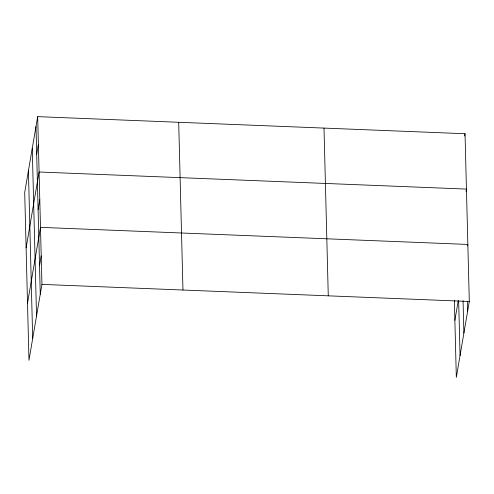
<?xml version="1.0" encoding="UTF-8"?>
<svg xmlns="http://www.w3.org/2000/svg" width="494" height="494" viewBox="0 0 494 494"><rect width="100%" height="100%" fill="white"/><g stroke="black" fill="none" stroke-linecap="round" stroke-linejoin="round"><path stroke-width="0.74" d="M37.674 116.646L24.7 192.53L28.967 360.274L41.941 284.39L37.674 116.646L465.033 133.726L469.3 301.47L456.326 377.354L454.369 300.333M36.686 154.19L38.378 144.322M26.108 247.883L39.082 172.005L466.441 189.085L466.052 191.363M38.1 209.549L39.786 199.681M27.516 303.236L40.489 227.357L467.849 244.437L467.59 245.956M39.526 265.741L41.212 255.873M464.644 136.004L465.033 133.726M454.875 320.322L458.216 300.79M41.941 284.39L469.3 301.47M467.361 301.315L467.614 311.337M463.063 300.753L463.891 333.123M458.66 300.846L460.056 355.569M324.002 128.094L328.269 295.832M178.698 122.284L182.965 290.027M35.982 126.513L40.255 294.257M32.258 148.299L36.531 316.043M28.424 170.745L32.69 338.489"/></g></svg>
